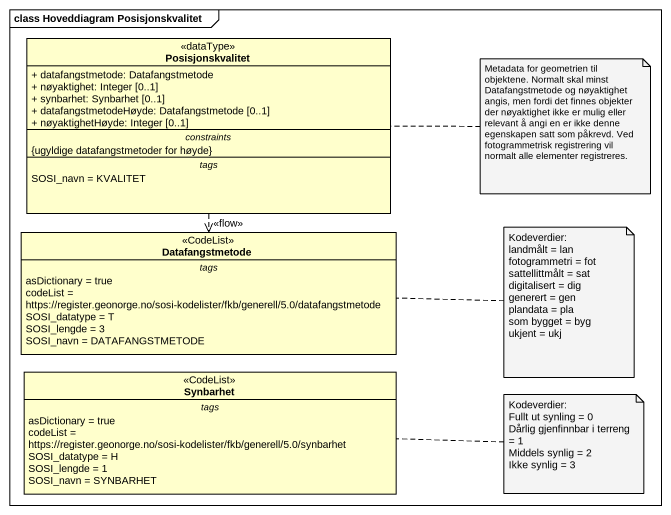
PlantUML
@startuml
mainframe class Hoveddiagram Posisjonskvalitet
hide circle
hide empty members
skinparam classAttributeIconSize 0
class Posisjonskvalitet <<dataType>> {
  + datafangstmetode: Datafangstmetode
  + nøyaktighet: Integer [0..1]
  + synbarhet: Synbarhet [0..1]
  + datafangstmetodeHøyde: Datafangstmetode [0..1]
  + nøyaktighetHøyde: Integer [0..1]
  -- constraints --
  {ugyldige datafangstmetoder for høyde}
  -- tags --
  SOSI_navn = KVALITET
}
class Datafangstmetode <<CodeList>> {
  -- tags --
  asDictionary = true
  codeList = https://register.geonorge.no/sosi-kodelister/fkb/generell/5.0/datafangstmetode
  SOSI_datatype = T
  SOSI_lengde = 3
  SOSI_navn = DATAFANGSTMETODE
}
class Synbarhet <<CodeList>> {
  -- tags --
  asDictionary = true
  codeList = https://register.geonorge.no/sosi-kodelister/fkb/generell/5.0/synbarhet
  SOSI_datatype = H
  SOSI_lengde = 1
  SOSI_navn = SYNBARHET
}
Posisjonskvalitet ..> Datafangstmetode : <<flow>>
note right of Posisjonskvalitet : Metadata for geometrien til objektene. Normalt skal minst Datafangstmetode og nøyaktighet angis, men fordi det finnes objekter der nøyaktighet ikke er mulig eller relevant å angi en er ikke denne egenskapen satt som påkrevd. Ved fotogrammetrisk registrering vil normalt alle elementer registreres.
note right of Datafangstmetode
  Kodeverdier:
  landmålt = lan
  fotogrammetri = fot
  sattellittmålt = sat
  digitalisert = dig
  generert = gen
  plandata = pla
  som bygget = byg
  ukjent = ukj
end note
note right of Synbarhet
  Kodeverdier:
  Fullt ut synling = 0
  Dårlig gjenfinnbar i terreng = 1
  Middels synlig = 2
  Ikke synlig = 3
end note
@enduml
